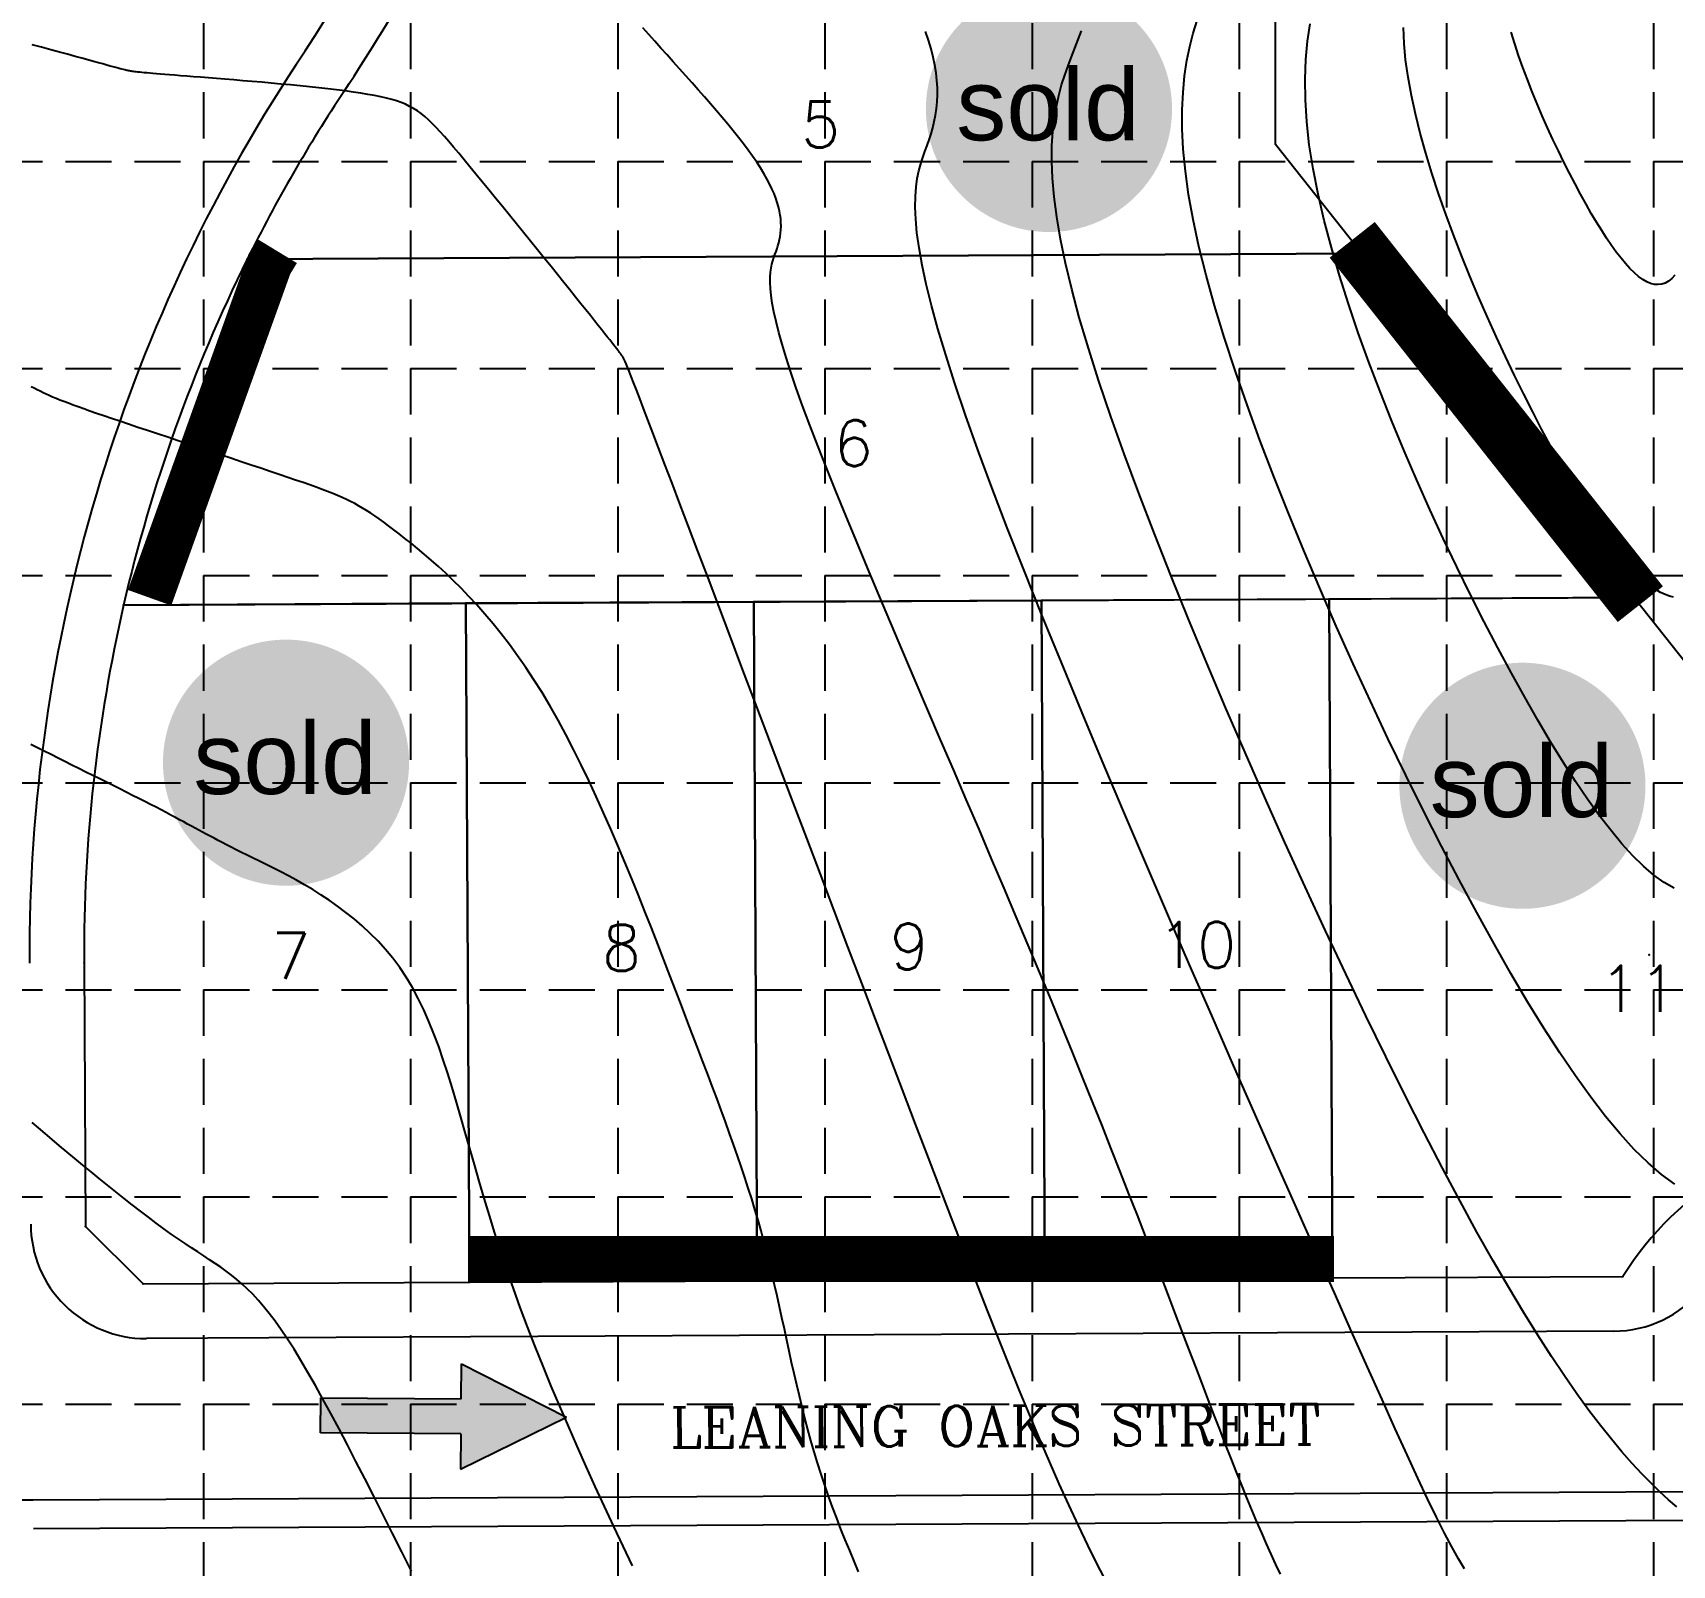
# Model space of a CAD drawing. Header units: inches. Extents: x -2116 to 192, y -2317 to -873.
# Drawn here: x -991.5 to -706.6, y -1874.8 to -1608.4 of the extents above; entities that cross this region are included whole.
import ezdxf
from ezdxf.enums import TextEntityAlignment as Align

# ---------------------------------------------------------------- set-up
doc = ezdxf.new("R2010")
doc.units = ezdxf.units.IN
doc.header["$LTSCALE"] = 40
doc.header["$MEASUREMENT"] = 0
doc.linetypes.add('DAM', pattern=[0.5, 0.2, -0.1, 0.2])
doc.linetypes.add('DASHED', pattern=[0.75, 0.5, -0.25])
for name, color, linetype in [('1-BC', 7, 'Continuous'), ('1-DAM_TEXT', 7, 'DAM'), ('1-LOTS', 7, 'Continuous'), ('1-STM', 7, 'Continuous'), ('BASE', 7, 'Continuous'), ('grid', 9, 'Continuous'), ('SILT', 200, 'Continuous'), ('TOPO100_CON', 9, 'Continuous'), ('TOPO100_ICON', 9, 'Continuous')]:
    doc.layers.add(name, color=color, linetype=linetype)
doc.styles.add('PAD_LABEL', font='romanc')
doc.styles.add('ryland', font='ARIAL.TTF', dxfattribs={"height": 25})
doc.styles.add('SEG_LABEL08', font='simplex1')

# ---------------------------------------------------------------- blocks, each defined once
blk = doc.blocks.new('TF')
for p, q in [((0.1612, 0.0201), (0.1612, 0.0601)), ((0.1612, 0.0601), (0.2812, 0.0001)), ((0.0012, -0.0199), (0.0012, 0.0201)), ((0.0012, 0.0201), (0.1612, 0.0201)), ((0.1612, -0.0599), (0.2812, 0.0001)), ((0.1612, -0.0199), (0.0012, -0.0199)), ((0.1612, -0.0199), (0.1612, -0.0599))]:
    blk.add_line(p, q)
for points in [[(0.1612, -0.0599), (0.1612, 0.0601), (0.2812, 0.0001), (0.1612, 0.0601)], [(0.0012, 0.0201), (0.0012, -0.0199), (0.1612, 0.0201), (0.1612, -0.0199)]]:
    blk.add_solid(points)
blk = doc.blocks.new('arrow')
at = {"xscale": 192.0000000000001, "yscale": 192, "zscale": 192, "rotation": 89.54514789520785}
blk.add_blockref('TF', (-0.41, -54), dxfattribs=at)
blk = doc.blocks.new('Sold')
h = blk.add_hatch(color=7)
h.paths.add_polyline_path([(38.78, 18.77, 1), (0.52, 18.77, 1)])
h.paths.add_polyline_path([(2.42, 10.89), (36.59, 10.89), (36.59, 27.86), (2.42, 27.86)], flags=24)
at = {"layer": 'BASE', "color": 7, "style": 'ryland'}
blk.add_text('sold', height=11.127, dxfattribs=at).set_placement((19.5, 13.9), align=Align.CENTER)

msp = doc.modelspace()

# ---------------------------------------------------------------- linework, layer by layer
at = {"layer": '1-BC', "linetype": 'Continuous'}
for p, q in [((-716.79, -1834.11, 53625), (-950.49, -1835.27, 53841.66)), ((-950.49, -1835.27, 53841.66), (-971.8, -1835.38, 53763.69))]:
    msp.add_line(p, q, dxfattribs=at)
at = {"layer": '1-BC', "linetype": 'Continuous', "flags": 128}
msp.add_lwpolyline([(-945.75, -1613.92), (-945.81, -1614.01)], dxfattribs=at)
at = {"layer": '1-BC', "linetype": 'Continuous'}
for centre, radius, start, end in [((-1210.82, -1437.35), 318.5, 326.3122, 0), ((-710.63, -1768.72), 281.5, 146.6394, 180.2853), ((-971.9, -1815.38), 20, 180.2853, 270.2853), ((-716.89, -1814.11), 20, 270.2853, 320.6577)]:
    msp.add_arc(centre, radius, start, end, dxfattribs=at)
at = {"layer": '1-LOTS', "linetype": 'Continuous'}
for p, q in [((-775.58, -1627.85), (-775.58, -1596.9, 53142.85)), ((-760.57, -1646.82, 53063.69), (-775.58, -1627.85)), ((-760.57, -1646.82, 53063.69), (-954.27, -1647.79)), ((-954.27, -1647.79), (-760.57, -1646.82, 53063.69)), ((-713.3, -1706.59, 53300), (-760.57, -1646.82, 53063.69)), ((-975.75, -1707.9), (-713.3, -1706.59, 53300)), ((-713.3, -1706.59, 53300), (-766.25, -1706.85)), ((-637.72, -1802.14), (-713.3, -1706.59, 53300))]:
    msp.add_line(p, q, dxfattribs=at)
at = {"layer": '1-LOTS', "linetype": 'Continuous', "flags": 128}
for points in [[(-916.25, -1707.6), (-975.75, -1707.9)], [(-866.25, -1707.35), (-916.25, -1707.6)], [(-916.25, -1707.6), (-915.66, -1825.6)], [(-915.66, -1825.6), (-916.25, -1707.6)], [(-816.25, -1707.1), (-866.25, -1707.35)], [(-866.25, -1707.35), (-865.66, -1825.35)], [(-865.66, -1825.35), (-866.25, -1707.35)], [(-766.25, -1706.85), (-816.25, -1707.1)], [(-816.25, -1707.1), (-815.66, -1825.1)], [(-815.66, -1825.1), (-816.25, -1707.1)], [(-765.66, -1824.85), (-766.25, -1706.85)], [(-766.25, -1706.85), (-765.66, -1824.85)], [(-982.63, -1770.07), (-982.4, -1815.93)], [(-982.4, -1815.93), (-972.35, -1825.88)], [(-972.35, -1825.88), (-915.66, -1825.6)], [(-915.66, -1825.6), (-865.66, -1825.35)], [(-865.66, -1825.35), (-815.66, -1825.1)], [(-815.66, -1825.1), (-765.66, -1824.85)], [(-765.66, -1824.85), (-715.22, -1824.6)]]:
    msp.add_lwpolyline(points, dxfattribs=at)
at = {"layer": '1-LOTS', "linetype": 'Continuous'}
for centre, radius, start, end in [((-1210.82, -1437.35), 328, 326.4758, 330.7447), ((-710.63, -1768.72), 272, 146.4758, 153.6022), ((-710.63, -1768.72), 272, 153.6022, 167.0785), ((-710.63, -1768.72), 272, 167.0785, 180.2853), ((-667.78, -1854.36), 56, 40.1105, 147.8929)]:
    msp.add_arc(centre, radius, start, end, dxfattribs=at)
for p in [(-937.39, -1618.5), (-954.27, -1647.79), (-975.75, -1707.9), (-916.25, -1707.6), (-866.25, -1707.35), (-816.25, -1707.1), (-766.25, -1706.85), (-710.63, -1768.72), (-982.63, -1770.07), (-982.4, -1815.93), (-972.35, -1825.88), (-915.66, -1825.6), (-865.66, -1825.35), (-815.66, -1825.1), (-765.66, -1824.85), (-715.22, -1824.6)]:
    msp.add_point(p, dxfattribs=at)
at = {"layer": '1-STM', "linetype": 'Continuous', "flags": 128}
for points, elevation in [([(-634.01, -1861.69), (-991.46, -1863.47)], 53597.73), ([(-991.46, -1863.47), (-995.46, -1863.49), (-995.43, -1868.49), (-993.93, -1868.49)], 53792.52), ([(-633.98, -1866.69), (-991.43, -1868.47)], 53597.73)]:
    msp.add_lwpolyline(points, dxfattribs=dict(at, elevation=elevation))
at = {"layer": 'grid', "color": 8, "linetype": 'DASHED', "ltscale": 0.4}
for p, q in [((-961.87, -910.78), (-961.87, -2278.78)), ((-925.87, -910.78), (-925.87, -2278.78)), ((-889.87, -910.78), (-889.87, -2278.78)), ((-853.87, -910.78), (-853.87, -2278.78)), ((-817.87, -910.78), (-817.87, -2278.78)), ((-781.87, -910.78), (-781.87, -2278.78)), ((-745.87, -910.78), (-745.87, -2278.78)), ((-709.87, -910.78), (-709.87, -2278.78)), ((-2077.87, -1630.78), (154.13, -1630.78)), ((-2077.87, -1666.78), (154.13, -1666.78)), ((-2077.87, -1702.78), (154.13, -1702.78)), ((-2077.87, -1738.78), (154.13, -1738.78)), ((-2077.87, -1774.78), (154.13, -1774.78)), ((-2077.87, -1810.78), (154.13, -1810.78)), ((-2077.87, -1846.78), (154.13, -1846.78))]:
    msp.add_line(p, q, dxfattribs=at)
at = {"layer": 'SILT', "color": 200, "const_width": 10}
msp.add_lwpolyline([(-712.16, -1707.75), (-762.23, -1644.42)], dxfattribs=at)
at = {"layer": 'SILT', "color": 84, "const_width": 8}
for points in [[(-971.23, -1706.63), (-950.42, -1648.63), (-949.05, -1646.38)], [(-765.41, -1821.57), (-915.91, -1821.57)]]:
    msp.add_lwpolyline(points, dxfattribs=at)
at = {"layer": 'TOPO100_CON', "color": 35, "linetype": 'Continuous'}
for points in [[(-706.17, -1808.55), (-708.46, -1806.89), (-710.8, -1804.87), (-713.21, -1802.51), (-715.68, -1799.81), (-718.21, -1796.77), (-720.79, -1793.41), (-723.44, -1789.73), (-726.15, -1785.73), (-728.92, -1781.44), (-731.75, -1776.84), (-734.64, -1771.96), (-737.59, -1766.79), (-740.6, -1761.36), (-743.66, -1755.67), (-746.74, -1749.78), (-749.84, -1743.69), (-752.94, -1737.46), (-756.02, -1731.09), (-759.07, -1724.63), (-762.07, -1718.11), (-765.02, -1711.55), (-767.88, -1704.98), (-770.65, -1698.44), (-773.31, -1691.95), (-775.85, -1685.54), (-778.26, -1679.25), (-780.5, -1673.1), (-782.58, -1667.13), (-784.47, -1661.36), (-786.17, -1655.82), (-787.64, -1650.54), (-788.89, -1645.56), (-789.9, -1640.9), (-790.67, -1636.54), (-791.23, -1632.47), (-791.6, -1628.68), (-791.77, -1625.14), (-791.78, -1621.85), (-791.64, -1618.79), (-791.36, -1615.93), (-790.96, -1613.27), (-790.45, -1610.79), (-789.85, -1608.48), (-789.17, -1606.31)], [(-706.31, -1757.13), (-708.03, -1756.13), (-709.79, -1754.85), (-711.6, -1753.3), (-713.46, -1751.47), (-715.36, -1749.39), (-717.31, -1747.05), (-719.31, -1744.45), (-721.35, -1741.61), (-723.44, -1738.54), (-725.58, -1735.22), (-727.76, -1731.68), (-729.99, -1727.91), (-732.26, -1723.93), (-734.58, -1719.74), (-736.94, -1715.35), (-739.31, -1710.8), (-741.69, -1706.1), (-744.06, -1701.27), (-746.42, -1696.33), (-748.73, -1691.31), (-751.01, -1686.22), (-753.22, -1681.09), (-755.35, -1675.94), (-757.4, -1670.79), (-759.35, -1665.66), (-761.18, -1660.57), (-762.89, -1655.54), (-764.45, -1650.6), (-765.86, -1645.77), (-767.11, -1641.05), (-768.17, -1636.49), (-769.03, -1632.1), (-769.69, -1627.89), (-770.13, -1623.89), (-770.37, -1620.1), (-770.41, -1616.5), (-770.28, -1613.1), (-769.98, -1609.89), (-769.54, -1606.85)], [(-742.7, -1875.4), (-743.79, -1873.65), (-744.95, -1871.59), (-746.22, -1869.19), (-747.61, -1866.43), (-749.13, -1863.26), (-750.82, -1859.66), (-752.69, -1855.61), (-754.76, -1851.06), (-757.04, -1845.99), (-759.57, -1840.37), (-762.34, -1834.18), (-765.34, -1827.46), (-768.55, -1820.27), (-771.93, -1812.67), (-775.46, -1804.71), (-779.11, -1796.45), (-782.85, -1787.95), (-786.65, -1779.25), (-790.5, -1770.43), (-794.35, -1761.54), (-798.18, -1752.62), (-801.97, -1743.74), (-805.68, -1734.96), (-809.29, -1726.33), (-812.78, -1717.91), (-816.1, -1709.75), (-819.25, -1701.92), (-822.18, -1694.46), (-824.87, -1687.44), (-827.29, -1680.9), (-829.43, -1674.9), (-831.29, -1669.42), (-832.88, -1664.43), (-834.23, -1659.9), (-835.36, -1655.81), (-836.26, -1652.12), (-836.98, -1648.81), (-837.51, -1645.84), (-837.87, -1643.19), (-838.09, -1640.84), (-838.18, -1638.74), (-838.15, -1636.88), (-838.03, -1635.23), (-837.82, -1633.75), (-837.54, -1632.43), (-837.22, -1631.22), (-836.86, -1630.1), (-836.48, -1629.05), (-836.11, -1628.03), (-835.75, -1627.02), (-835.41, -1625.99), (-835.12, -1624.93), (-834.86, -1623.85), (-834.65, -1622.74), (-834.49, -1621.6), (-834.38, -1620.43), (-834.32, -1619.23), (-834.33, -1617.99), (-834.4, -1616.72), (-834.54, -1615.41), (-834.75, -1614.06), (-835.04, -1612.66), (-835.41, -1611.22), (-835.87, -1609.74), (-836.41, -1608.21)], [(-705.83, -1864.64), (-707.27, -1863.39), (-708.76, -1862.03), (-710.3, -1860.54), (-711.92, -1858.89), (-713.6, -1857.08), (-715.35, -1855.09), (-717.18, -1852.9), (-719.09, -1850.5), (-721.09, -1847.88), (-723.17, -1845.01), (-725.34, -1841.89), (-727.61, -1838.49), (-729.98, -1834.81), (-732.46, -1830.82), (-735.04, -1826.51), (-737.74, -1821.86), (-740.55, -1816.87), (-743.48, -1811.51), (-746.54, -1805.77), (-749.72, -1799.65), (-753.01, -1793.16), (-756.39, -1786.37), (-759.84, -1779.3), (-763.34, -1772.01), (-766.87, -1764.52), (-770.4, -1756.89), (-773.92, -1749.15), (-777.42, -1741.35), (-780.86, -1733.53), (-784.23, -1725.73), (-787.51, -1717.99), (-790.68, -1710.35), (-793.72, -1702.85), (-796.61, -1695.54), (-799.33, -1688.46), (-801.85, -1681.64), (-804.17, -1675.14), (-806.26, -1668.99), (-808.09, -1663.23), (-809.66, -1657.9), (-810.98, -1652.98), (-812.06, -1648.45), (-812.91, -1644.28), (-813.56, -1640.45), (-814.02, -1636.94), (-814.31, -1633.73), (-814.43, -1630.78), (-814.41, -1628.09), (-814.26, -1625.62), (-814.01, -1623.35), (-813.65, -1621.25), (-813.22, -1619.32), (-812.73, -1617.51), (-812.18, -1615.8), (-811.61, -1614.19), (-811.01, -1612.63), (-810.42, -1611.11), (-809.85, -1609.6), (-809.3, -1608.08)], [(-706.15, -1650.59), (-706.69, -1651.17), (-707.26, -1651.63), (-707.85, -1651.95), (-708.45, -1652.14), (-709.07, -1652.21), (-709.71, -1652.16), (-710.37, -1651.99), (-711.05, -1651.7), (-711.75, -1651.29), (-712.47, -1650.77), (-713.2, -1650.14), (-713.96, -1649.4), (-714.73, -1648.55), (-715.52, -1647.6), (-716.34, -1646.54), (-717.17, -1645.39), (-718.02, -1644.14), (-718.88, -1642.79), (-719.77, -1641.35), (-720.68, -1639.82), (-721.6, -1638.2), (-722.55, -1636.5), (-723.5, -1634.71), (-724.47, -1632.86), (-725.43, -1630.95), (-726.4, -1628.98), (-727.35, -1626.97), (-728.29, -1624.93), (-729.21, -1622.86), (-730.1, -1620.77), (-730.97, -1618.67), (-731.79, -1616.56), (-732.58, -1614.47), (-733.31, -1612.39), (-733.99, -1610.33), (-734.61, -1608.3)], [(-804.89, -1877.76), (-806.53, -1874.6), (-808.17, -1871.31), (-809.82, -1867.88), (-811.49, -1864.31), (-813.16, -1860.61), (-814.86, -1856.75), (-816.58, -1852.75), (-818.32, -1848.6), (-820.1, -1844.29), (-821.91, -1839.83), (-823.76, -1835.21), (-825.65, -1830.42), (-827.59, -1825.47), (-829.58, -1820.36), (-831.62, -1815.07), (-833.73, -1809.6), (-835.89, -1803.96), (-838.11, -1798.14), (-840.39, -1792.17), (-842.72, -1786.07), (-845.08, -1779.88), (-847.46, -1773.61), (-849.86, -1767.31), (-852.26, -1760.99), (-854.65, -1754.69), (-857.03, -1748.43), (-859.38, -1742.24), (-861.69, -1736.14), (-863.95, -1730.17), (-866.16, -1724.36), (-868.29, -1718.73), (-870.35, -1713.3), (-872.32, -1708.11), (-874.18, -1703.19), (-875.94, -1698.56), (-877.57, -1694.25), (-879.08, -1690.29), (-880.44, -1686.7), (-881.67, -1683.46), (-882.78, -1680.56), (-883.76, -1677.98), (-884.63, -1675.71), (-885.4, -1673.71), (-886.06, -1671.97), (-886.64, -1670.48), (-887.13, -1669.21), (-887.55, -1668.15), (-887.9, -1667.27), (-888.18, -1666.56), (-888.41, -1665.99), (-888.6, -1665.56), (-888.74, -1665.23), (-888.85, -1665), (-888.93, -1664.84), (-888.99, -1664.73), (-889.05, -1664.65), (-889.09, -1664.59), (-889.14, -1664.52), (-889.2, -1664.45), (-889.27, -1664.36), (-889.35, -1664.26), (-889.44, -1664.13), (-889.56, -1663.98), (-889.7, -1663.8), (-889.87, -1663.58), (-890.08, -1663.32), (-890.31, -1663.02), (-890.59, -1662.66), (-890.91, -1662.26), (-891.27, -1661.8), (-891.69, -1661.28), (-892.16, -1660.69), (-892.68, -1660.03), (-893.27, -1659.29), (-893.92, -1658.48), (-894.63, -1657.58), (-895.42, -1656.6), (-896.29, -1655.52), (-897.22, -1654.36), (-898.21, -1653.13), (-899.25, -1651.83), (-900.34, -1650.47), (-901.47, -1649.07), (-902.64, -1647.63), (-903.83, -1646.16), (-905.03, -1644.66), (-906.25, -1643.15), (-907.48, -1641.65), (-908.7, -1640.14), (-909.91, -1638.65), (-911.1, -1637.19), (-912.27, -1635.75), (-913.41, -1634.36), (-914.52, -1633.02), (-915.57, -1631.73), (-916.58, -1630.52), (-917.52, -1629.38), (-918.41, -1628.33), (-919.23, -1627.35), (-920, -1626.46), (-920.74, -1625.64), (-921.43, -1624.88), (-922.11, -1624.2), (-922.76, -1623.57), (-923.4, -1623), (-924.04, -1622.49), (-924.69, -1622.02), (-925.36, -1621.6), (-926.04, -1621.22), (-926.76, -1620.87), (-927.51, -1620.56), (-928.31, -1620.27), (-929.16, -1620.02), (-930.08, -1619.78), (-931.06, -1619.55), (-932.13, -1619.34), (-933.28, -1619.14), (-934.52, -1618.94), (-935.85, -1618.74), (-937.26, -1618.55), (-938.73, -1618.37), (-940.25, -1618.18), (-941.83, -1618.01), (-943.44, -1617.83), (-945.08, -1617.66), (-946.75, -1617.5), (-948.42, -1617.34), (-950.09, -1617.19), (-951.75, -1617.04), (-953.4, -1616.9), (-955.02, -1616.76), (-956.6, -1616.63), (-958.13, -1616.51), (-959.61, -1616.39), (-961.02, -1616.28), (-962.36, -1616.17), (-963.62, -1616.08), (-964.78, -1615.98), (-965.85, -1615.9), (-966.84, -1615.82), (-967.75, -1615.75), (-968.58, -1615.68), (-969.34, -1615.61), (-970.03, -1615.56), (-970.66, -1615.5), (-971.22, -1615.45), (-971.73, -1615.41), (-972.18, -1615.37), (-972.59, -1615.33), (-972.95, -1615.29), (-973.27, -1615.26), (-973.56, -1615.23), (-973.81, -1615.2), (-974.04, -1615.17), (-974.24, -1615.14), (-974.42, -1615.12), (-974.58, -1615.09), (-974.74, -1615.07), (-974.89, -1615.04), (-975.04, -1615.01), (-975.2, -1614.98), (-975.37, -1614.94), (-975.56, -1614.89), (-975.78, -1614.83), (-976.04, -1614.77), (-976.34, -1614.69), (-976.68, -1614.59), (-977.08, -1614.48), (-977.54, -1614.36), (-978.07, -1614.21), (-978.67, -1614.04), (-979.35, -1613.86), (-980.12, -1613.64), (-980.98, -1613.41), (-981.94, -1613.14), (-983.01, -1612.85), (-984.19, -1612.53), (-985.49, -1612.18), (-986.9, -1611.8), (-988.41, -1611.39), (-990, -1610.96), (-991.66, -1610.52)], [(-848.01, -1875.93), (-848.79, -1874.1), (-849.57, -1872.25), (-850.34, -1870.38), (-851.09, -1868.5), (-851.82, -1866.61), (-852.54, -1864.71), (-853.23, -1862.8), (-853.9, -1860.87), (-854.54, -1858.95), (-855.16, -1857.01), (-855.74, -1855.07), (-856.3, -1853.13), (-856.84, -1851.19), (-857.35, -1849.25), (-857.84, -1847.3), (-858.31, -1845.35), (-858.77, -1843.41), (-859.22, -1841.47), (-859.65, -1839.53), (-860.08, -1837.59), (-860.5, -1835.65), (-860.92, -1833.72), (-861.34, -1831.8), (-861.76, -1829.88), (-862.19, -1827.97), (-862.62, -1826.07), (-863.06, -1824.17), (-863.51, -1822.28), (-863.98, -1820.4), (-864.47, -1818.54), (-864.97, -1816.68), (-865.49, -1814.83), (-866.04, -1812.98), (-866.6, -1811.13), (-867.19, -1809.27), (-867.79, -1807.4), (-868.42, -1805.51), (-869.07, -1803.61), (-869.75, -1801.68), (-870.45, -1799.72), (-871.17, -1797.72), (-871.91, -1795.69), (-872.68, -1793.62), (-873.48, -1791.5), (-874.3, -1789.32), (-875.15, -1787.09), (-876.03, -1784.8), (-876.93, -1782.44), (-877.86, -1780.02), (-878.82, -1777.52), (-879.8, -1774.94), (-880.82, -1772.29), (-881.86, -1769.58), (-882.92, -1766.82), (-884.02, -1764.02), (-885.14, -1761.19), (-886.28, -1758.33), (-887.45, -1755.46), (-888.63, -1752.58), (-889.85, -1749.7), (-891.08, -1746.84), (-892.33, -1743.99), (-893.61, -1741.18), (-894.9, -1738.41), (-896.21, -1735.69), (-897.54, -1733.02), (-898.89, -1730.42), (-900.25, -1727.9), (-901.63, -1725.46), (-903.02, -1723.12), (-904.43, -1720.88), (-905.85, -1718.74), (-907.27, -1716.7), (-908.7, -1714.76), (-910.13, -1712.9), (-911.55, -1711.15), (-912.96, -1709.48), (-914.37, -1707.89), (-915.75, -1706.39), (-917.11, -1704.98), (-918.46, -1703.64), (-919.77, -1702.38), (-921.05, -1701.2), (-922.3, -1700.09), (-923.5, -1699.04), (-924.67, -1698.07), (-925.78, -1697.16), (-926.85, -1696.32), (-927.86, -1695.53), (-928.81, -1694.81), (-929.7, -1694.13), (-930.54, -1693.52), (-931.33, -1692.94), (-932.09, -1692.41), (-932.81, -1691.92), (-933.52, -1691.46), (-934.21, -1691.04), (-934.9, -1690.63), (-935.59, -1690.25), (-936.3, -1689.89), (-937.02, -1689.53), (-937.78, -1689.19), (-938.57, -1688.85), (-939.4, -1688.5), (-940.3, -1688.16), (-941.25, -1687.8), (-942.27, -1687.42), (-943.37, -1687.03), (-944.56, -1686.62), (-945.85, -1686.18), (-947.23, -1685.71), (-948.71, -1685.2), (-950.27, -1684.68), (-951.9, -1684.13), (-953.59, -1683.56), (-955.34, -1682.98), (-957.12, -1682.39), (-958.94, -1681.78), (-960.77, -1681.18), (-962.61, -1680.56), (-964.46, -1679.95), (-966.28, -1679.34), (-968.09, -1678.74), (-969.86, -1678.15), (-971.59, -1677.58), (-973.27, -1677.02), (-974.88, -1676.48), (-976.41, -1675.96), (-977.86, -1675.47), (-979.21, -1675.01), (-980.46, -1674.58), (-981.61, -1674.18), (-982.66, -1673.81), (-983.63, -1673.46), (-984.53, -1673.14), (-985.35, -1672.83), (-986.11, -1672.54), (-986.81, -1672.27), (-987.47, -1672), (-988.08, -1671.75), (-988.66, -1671.5), (-989.21, -1671.25), (-989.75, -1671), (-990.27, -1670.75), (-990.78, -1670.5), (-991.3, -1670.23), (-991.83, -1669.96)], [(-887.34, -1874.89), (-888.96, -1871.49), (-890.58, -1868.05), (-892.19, -1864.59), (-893.79, -1861.11), (-895.37, -1857.62), (-896.92, -1854.12), (-898.46, -1850.63), (-899.96, -1847.14), (-901.42, -1843.66), (-902.84, -1840.2), (-904.21, -1836.77), (-905.54, -1833.37), (-906.81, -1830.01), (-908.01, -1826.7), (-909.16, -1823.44), (-910.23, -1820.24), (-911.24, -1817.09), (-912.19, -1814.01), (-913.1, -1810.99), (-913.96, -1808.03), (-914.79, -1805.15), (-915.59, -1802.33), (-916.37, -1799.58), (-917.13, -1796.9), (-917.89, -1794.29), (-918.65, -1791.76), (-919.41, -1789.3), (-920.19, -1786.93), (-920.99, -1784.63), (-921.81, -1782.41), (-922.68, -1780.28), (-923.58, -1778.23), (-924.54, -1776.26), (-925.54, -1774.39), (-926.62, -1772.6), (-927.76, -1770.9), (-928.96, -1769.29), (-930.22, -1767.77), (-931.53, -1766.32), (-932.88, -1764.96), (-934.27, -1763.67), (-935.68, -1762.45), (-937.11, -1761.31), (-938.55, -1760.23), (-940, -1759.21), (-941.45, -1758.25), (-942.89, -1757.36), (-944.32, -1756.51), (-945.72, -1755.72), (-947.09, -1754.98), (-948.42, -1754.29), (-949.71, -1753.63), (-950.95, -1753.02), (-952.13, -1752.44), (-953.24, -1751.9), (-954.28, -1751.38), (-955.26, -1750.9), (-956.17, -1750.44), (-957.03, -1750), (-957.84, -1749.59), (-958.61, -1749.19), (-959.34, -1748.81), (-960.04, -1748.43), (-960.72, -1748.07), (-961.38, -1747.72), (-962.02, -1747.37), (-962.67, -1747.02), (-963.31, -1746.67), (-963.96, -1746.31), (-964.62, -1745.96), (-965.3, -1745.59), (-966.01, -1745.21), (-966.75, -1744.81), (-967.52, -1744.4), (-968.34, -1743.97), (-969.21, -1743.52), (-970.12, -1743.05), (-971.08, -1742.56), (-972.08, -1742.05), (-973.11, -1741.52), (-974.18, -1740.98), (-975.28, -1740.43), (-976.4, -1739.86), (-977.55, -1739.29), (-978.71, -1738.7), (-979.89, -1738.11), (-981.09, -1737.52), (-982.3, -1736.92), (-983.51, -1736.31), (-984.72, -1735.71), (-985.94, -1735.11), (-987.15, -1734.5), (-988.36, -1733.9), (-989.55, -1733.31), (-990.74, -1732.72), (-991.9, -1732.14)], [(-925.73, -1875.84), (-927.41, -1872.48), (-929.07, -1869.17), (-930.69, -1865.93), (-932.28, -1862.78), (-933.84, -1859.7), (-935.37, -1856.73), (-936.86, -1853.85), (-938.31, -1851.08), (-939.72, -1848.44), (-941.1, -1845.91), (-942.42, -1843.53), (-943.71, -1841.28), (-944.94, -1839.19), (-946.13, -1837.25), (-947.27, -1835.48), (-948.36, -1833.86), (-949.41, -1832.38), (-950.43, -1831.04), (-951.41, -1829.82), (-952.38, -1828.71), (-953.32, -1827.69), (-954.25, -1826.76), (-955.17, -1825.91), (-956.09, -1825.11), (-957.01, -1824.37), (-957.94, -1823.67), (-958.88, -1822.99), (-959.84, -1822.33), (-960.82, -1821.68), (-961.83, -1821.02), (-962.87, -1820.34), (-963.96, -1819.63), (-965.08, -1818.89), (-966.26, -1818.08), (-967.49, -1817.22), (-968.77, -1816.3), (-970.1, -1815.33), (-971.45, -1814.31), (-972.84, -1813.25), (-974.25, -1812.16), (-975.67, -1811.04), (-977.11, -1809.9), (-978.55, -1808.75), (-979.98, -1807.59), (-981.4, -1806.42), (-982.81, -1805.27), (-984.2, -1804.12), (-985.55, -1802.99), (-986.87, -1801.88), (-988.15, -1800.81), (-989.37, -1799.77), (-990.54, -1798.77), (-991.65, -1797.82)]]:
    msp.add_lwpolyline(points, dxfattribs=at)
at = {"layer": 'TOPO100_ICON', "color": 35, "linetype": 'Continuous', "flags": 128}
for points in [[(-774.69, -1876.32), (-775.5, -1874.64), (-776.32, -1872.89), (-777.14, -1871.07), (-777.97, -1869.18), (-778.82, -1867.22), (-779.67, -1865.18), (-780.55, -1863.06), (-781.44, -1860.87), (-782.34, -1858.6), (-783.28, -1856.24), (-784.23, -1853.81), (-785.21, -1851.29), (-786.22, -1848.68), (-787.25, -1845.99), (-788.32, -1843.2), (-789.42, -1840.33), (-790.55, -1837.36), (-791.72, -1834.31), (-792.92, -1831.16), (-794.17, -1827.91), (-795.46, -1824.57), (-796.78, -1821.13), (-798.15, -1817.59), (-799.57, -1813.95), (-801.03, -1810.21), (-802.54, -1806.37), (-804.1, -1802.43), (-805.71, -1798.38), (-807.38, -1794.23), (-809.09, -1789.97), (-810.87, -1785.6), (-812.69, -1781.12), (-814.58, -1776.54), (-816.53, -1771.84), (-818.54, -1767.03), (-820.61, -1762.11), (-822.73, -1757.1), (-824.9, -1752.01), (-827.09, -1746.87), (-829.31, -1741.7), (-831.54, -1736.5), (-833.76, -1731.32), (-835.97, -1726.16), (-838.16, -1721.04), (-840.32, -1715.99), (-842.44, -1711.02), (-844.5, -1706.15), (-846.49, -1701.41), (-848.41, -1696.8), (-850.25, -1692.36), (-851.98, -1688.11), (-853.61, -1684.05), (-855.13, -1680.21), (-856.51, -1676.62), (-857.75, -1673.29), (-858.85, -1670.23), (-859.8, -1667.43), (-860.62, -1664.89), (-861.32, -1662.58), (-861.9, -1660.5), (-862.37, -1658.62), (-862.74, -1656.94), (-863.02, -1655.43), (-863.21, -1654.09), (-863.33, -1652.89), (-863.38, -1651.84), (-863.37, -1650.9), (-863.32, -1650.06), (-863.22, -1649.32), (-863.08, -1648.65), (-862.92, -1648.05), (-862.74, -1647.49), (-862.56, -1646.96), (-862.37, -1646.46), (-862.19, -1645.95), (-862.03, -1645.44), (-861.88, -1644.92), (-861.75, -1644.38), (-861.65, -1643.82), (-861.57, -1643.25), (-861.52, -1642.67), (-861.5, -1642.06), (-861.51, -1641.43), (-861.56, -1640.79), (-861.65, -1640.12), (-861.77, -1639.43), (-861.94, -1638.71), (-862.15, -1637.96), (-862.41, -1637.19), (-862.72, -1636.39), (-863.08, -1635.56), (-863.49, -1634.7), (-863.96, -1633.81), (-864.49, -1632.88), (-865.08, -1631.92), (-865.73, -1630.93), (-866.45, -1629.9), (-867.21, -1628.84), (-868.03, -1627.75), (-868.9, -1626.64), (-869.81, -1625.5), (-870.75, -1624.34), (-871.73, -1623.17), (-872.73, -1621.98), (-873.77, -1620.78), (-874.82, -1619.57), (-875.89, -1618.36), (-876.97, -1617.14), (-878.05, -1615.92), (-879.14, -1614.7), (-880.23, -1613.49), (-881.31, -1612.28), (-882.38, -1611.08), (-883.44, -1609.9), (-884.48, -1608.73), (-885.49, -1607.57)], [(-706.39, -1706.52), (-707.11, -1706.34), (-707.87, -1706.07), (-708.66, -1705.69), (-709.48, -1705.2), (-710.34, -1704.6), (-711.23, -1703.89), (-712.16, -1703.06), (-713.12, -1702.11), (-714.12, -1701.03), (-715.16, -1699.83), (-716.24, -1698.5), (-717.36, -1697.04), (-718.52, -1695.44), (-719.72, -1693.69), (-720.96, -1691.81), (-722.24, -1689.78), (-723.57, -1687.59), (-724.94, -1685.26), (-726.36, -1682.77), (-727.82, -1680.11), (-729.32, -1677.3), (-730.87, -1674.34), (-732.43, -1671.24), (-734.01, -1668.03), (-735.6, -1664.72), (-737.18, -1661.32), (-738.75, -1657.85), (-740.29, -1654.32), (-741.79, -1650.75), (-743.24, -1647.15), (-744.64, -1643.55), (-745.97, -1639.95), (-747.23, -1636.37), (-748.39, -1632.82), (-749.46, -1629.33), (-750.41, -1625.9), (-751.25, -1622.55), (-751.96, -1619.31), (-752.53, -1616.17), (-752.95, -1613.16), (-753.21, -1610.29), (-753.33, -1607.54)]]:
    msp.add_lwpolyline(points, dxfattribs=at)

# ---------------------------------------------------------------- block references
at = {"color": 200, "xscale": 1.117884993374901, "yscale": 1.117884993374901, "zscale": 1.117884993374901}
for p in [(-836.9, -1642.66), (-969.49, -1756.28), (-754.62, -1760.29)]:
    msp.add_blockref('Sold', p, dxfattribs=at)
at = {"color": 200, "xscale": 0.7939678875264363, "yscale": 0.793967887526378, "zscale": 0.793967887526378, "rotation": 269.9742219458432}
msp.add_blockref('arrow', (-898.8, -1849.08), dxfattribs=at)

# ---------------------------------------------------------------- texts
at = {"layer": '1-DAM_TEXT', "linetype": 'Continuous', "style": 'SEG_LABEL08'}
for s, p in [('5', (-854.62, -1624.35)), ('6', (-848.91, -1679.77)), ('8', (-889.22, -1767.47)), ('9', (-839.22, -1767.22)), ('10', (-789.22, -1766.97)), ('7', (-946.65, -1768.87)), ('11', (-712.46, -1774.58))]:
    msp.add_text(s, height=8, dxfattribs=at).set_placement(p, align=Align.MIDDLE_CENTER)
at = {"layer": '1-DAM_TEXT', "linetype": 'Continuous', "style": 'PAD_LABEL'}
msp.add_text('LEANING OAKS STREET', height=7, rotation=0.2853, dxfattribs=at).set_placement((-824.22, -1854.07), align=Align.CENTER)

doc.saveas('drawing.dxf')
